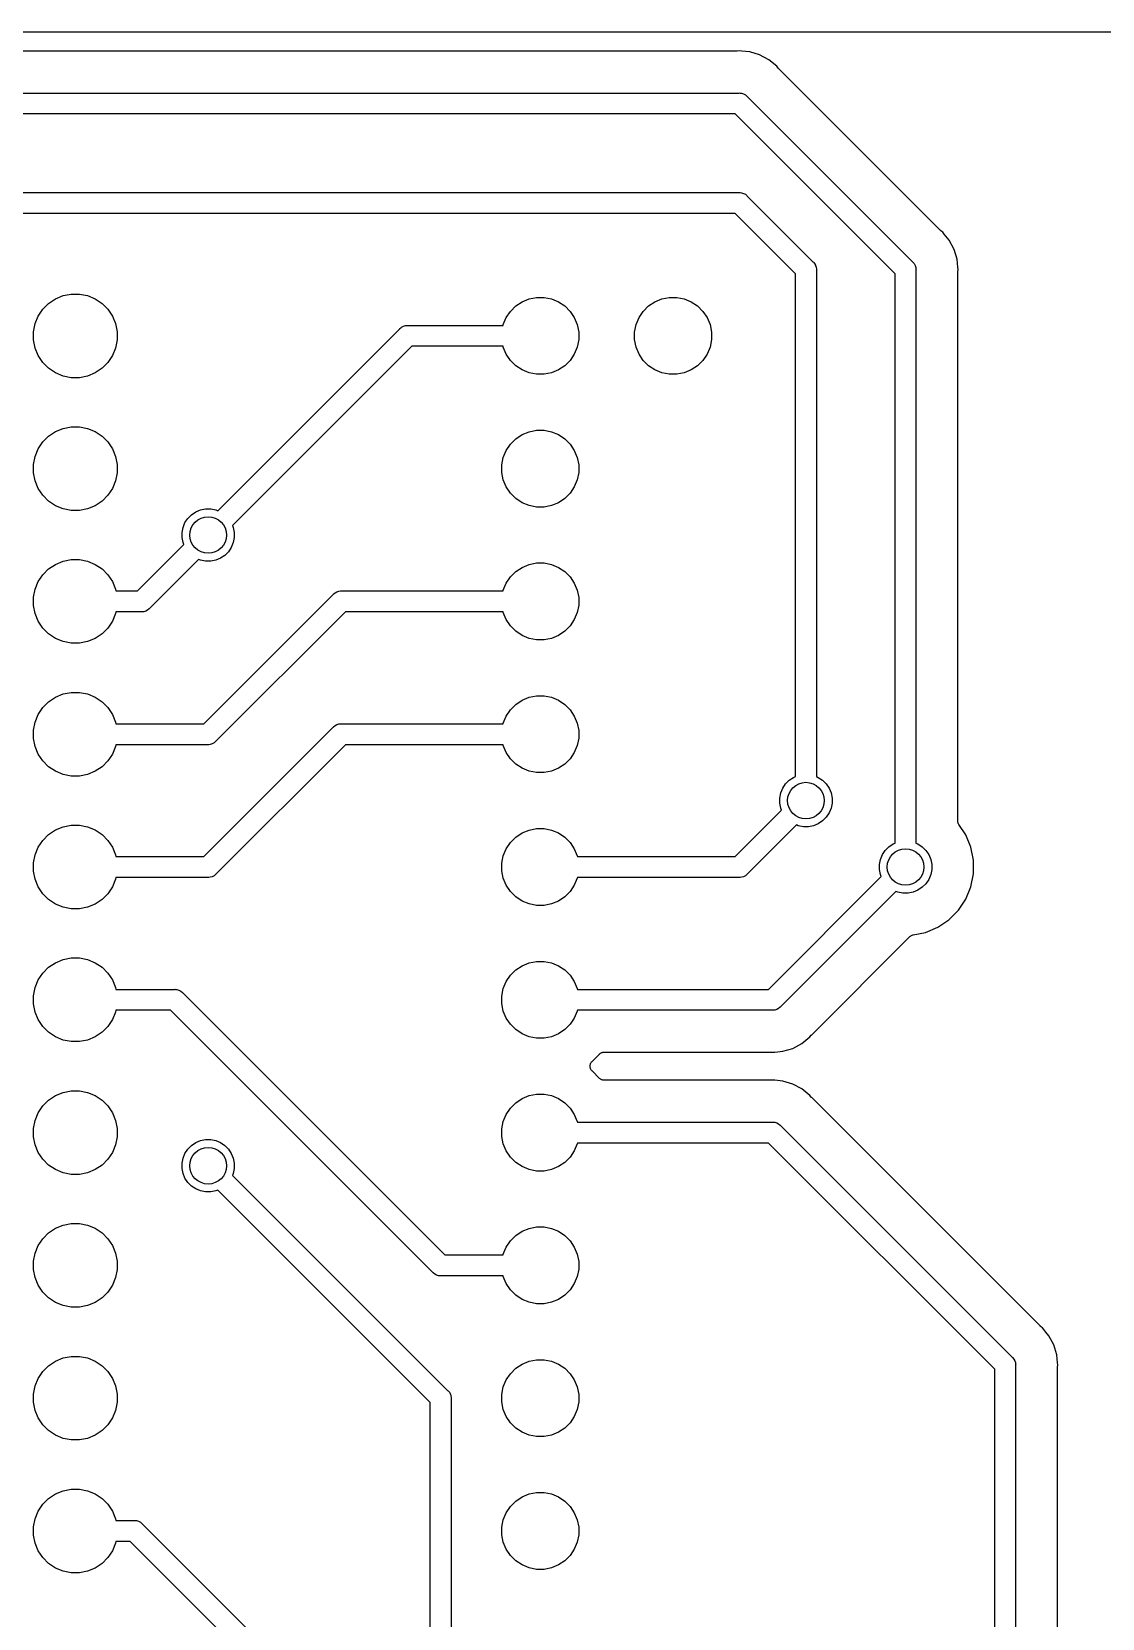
# Model space of a CAD drawing. Extents: x 122.5 to 192.5, y -149.3 to -74.2.
# Drawn here: x 151.57 to 172.04, y -104.54 to -74.19 of the extents above; entities that cross this region are included whole.
import ezdxf

# ---------------------------------------------------------------- set-up
doc = ezdxf.new("R2010")
doc.units = 0
doc.header["$MEASUREMENT"] = 0
doc.layers.add('BLACK', color=7, linetype='CONTINUOUS')

msp = doc.modelspace()

# ---------------------------------------------------------------- linework, layer by layer
at = {"layer": 'BLACK', "linetype": 'CONTINUOUS'}
for p, q in [((127.07, -74.193), (192.38, -74.193)), ((165.045, -74.565), (127.247, -74.565)), ((165.05, -74.5645), (165.045, -74.565)), ((165.055, -74.5645), (165.05, -74.5645)), ((165.057, -74.5644), (165.055, -74.5645)), ((165.1, -74.5602), (165.057, -74.5644)), ((165.143, -74.5644), (165.1, -74.5602)), ((165.296, -74.5795), (165.143, -74.5644)), ((165.143, -74.5644), (165.143, -74.5644)), ((165.485, -74.6367), (165.296, -74.5795)), ((165.658, -74.7295), (165.485, -74.6367)), ((165.811, -74.8545), (165.658, -74.7295)), ((165.838, -74.8878), (165.811, -74.8545)), ((165.842, -74.8916), (165.838, -74.8878)), ((165.845, -74.8958), (165.842, -74.8916)), ((165.846, -74.897), (165.845, -74.8958)), ((168.943, -77.9937), (165.846, -74.897)), ((126.823, -75.365), (165.09, -75.365)), ((165.09, -75.365), (165.1, -75.364)), ((165.1, -75.364), (165.11, -75.365)), ((165.11, -75.365), (165.11, -75.365)), ((165.11, -75.365), (165.139, -75.3679)), ((165.139, -75.3679), (165.177, -75.3793)), ((165.177, -75.3793), (165.212, -75.3979)), ((165.212, -75.3979), (165.242, -75.4229)), ((165.242, -75.4229), (165.248, -75.4305)), ((165.248, -75.4305), (168.409, -78.5916)), ((165.017, -75.765), (126.823, -75.765)), ((168.075, -78.8228), (165.017, -75.765)), ((124.918, -77.27), (165.09, -77.27)), ((165.09, -77.27), (165.1, -77.269)), ((165.1, -77.269), (165.11, -77.27)), ((165.11, -77.27), (165.11, -77.27)), ((165.11, -77.27), (165.139, -77.2729)), ((165.139, -77.2729), (165.177, -77.2843)), ((165.177, -77.2843), (165.212, -77.3029)), ((165.212, -77.3029), (165.242, -77.3279)), ((165.242, -77.3279), (165.248, -77.3355)), ((165.248, -77.3355), (166.504, -78.5916)), ((165.017, -77.67), (124.918, -77.67)), ((166.17, -78.8228), (165.017, -77.67)), ((168.947, -77.9971), (168.943, -77.9937)), ((168.951, -78.001), (168.947, -77.9971)), ((168.952, -78.0021), (168.951, -78.001)), ((168.986, -78.0295), (168.952, -78.0021)), ((169.013, -78.0628), (168.986, -78.0295)), ((169.109, -78.1797), (169.013, -78.0628)), ((169.013, -78.0628), (169.013, -78.0628)), ((169.11, -78.1817), (169.109, -78.1797)), ((169.109, -78.1797), (169.109, -78.1797)), ((169.203, -78.3555), (169.11, -78.1817)), ((166.504, -78.5916), (166.512, -78.5979)), ((166.512, -78.5979), (166.537, -78.6283)), ((168.409, -78.5916), (168.417, -78.5979)), ((168.417, -78.5979), (168.442, -78.6283)), ((169.261, -78.544), (169.203, -78.3555)), ((169.276, -78.6969), (169.261, -78.544)), ((166.17, -88.4416), (166.17, -78.8228)), ((166.537, -78.6283), (166.553, -78.6578)), ((166.553, -78.6578), (166.556, -78.6631)), ((166.556, -78.6631), (166.565, -78.6953)), ((166.565, -78.6953), (166.567, -78.7008)), ((166.567, -78.7008), (166.57, -78.7302)), ((166.57, -78.7302), (166.57, -78.7302)), ((166.57, -78.7302), (166.571, -78.74)), ((166.571, -78.74), (166.57, -78.7498)), ((166.57, -78.7498), (166.57, -88.4416)), ((168.075, -89.4531), (168.075, -78.8228)), ((168.442, -78.6283), (168.461, -78.6631)), ((168.461, -78.6631), (168.472, -78.7008)), ((168.472, -78.7008), (168.475, -78.7302)), ((168.475, -78.7302), (168.475, -78.7302)), ((168.475, -78.7302), (168.476, -78.74)), ((168.476, -78.74), (168.475, -78.7498)), ((168.475, -78.7498), (168.475, -89.7116)), ((169.275, -78.7936), (169.276, -78.7883)), ((169.275, -78.7954), (169.275, -78.7936)), ((169.275, -89.2881), (169.275, -78.7954)), ((169.276, -78.6971), (169.276, -78.6969)), ((169.28, -78.74), (169.276, -78.6971)), ((169.276, -78.7829), (169.28, -78.74)), ((169.276, -78.7883), (169.276, -78.7829)), ((151.691, -79.6311), (151.779, -79.5)), ((151.779, -79.5), (151.89, -79.3886)), ((151.89, -79.3886), (152.021, -79.301)), ((152.021, -79.301), (152.167, -79.2407)), ((152.167, -79.2407), (152.321, -79.21)), ((152.321, -79.21), (152.479, -79.21)), ((152.479, -79.21), (152.633, -79.2407)), ((152.633, -79.2407), (152.779, -79.301)), ((152.779, -79.301), (152.91, -79.3886)), ((152.91, -79.3886), (153.021, -79.5)), ((153.021, -79.5), (153.109, -79.6311)), ((160.719, -79.5415), (160.821, -79.4391)), ((160.821, -79.4391), (160.942, -79.3587)), ((160.942, -79.3587), (161.076, -79.3032)), ((161.076, -79.3032), (161.218, -79.275)), ((161.218, -79.275), (161.362, -79.275)), ((161.362, -79.275), (161.504, -79.3032)), ((161.504, -79.3032), (161.638, -79.3587)), ((161.638, -79.3587), (161.759, -79.4391)), ((161.759, -79.4391), (161.861, -79.5415)), ((163.259, -79.5415), (163.361, -79.4391)), ((163.361, -79.4391), (163.482, -79.3587)), ((163.482, -79.3587), (163.616, -79.3032)), ((163.616, -79.3032), (163.758, -79.275)), ((163.758, -79.275), (163.902, -79.275)), ((163.902, -79.275), (164.044, -79.3032)), ((164.044, -79.3032), (164.178, -79.3587)), ((164.178, -79.3587), (164.299, -79.4391)), ((164.299, -79.4391), (164.401, -79.5415)), ((151.6, -79.9312), (151.631, -79.7766)), ((151.631, -79.7766), (151.691, -79.6311)), ((153.109, -79.6311), (153.169, -79.7766)), ((153.169, -79.7766), (153.2, -79.9312)), ((158.711, -79.8129), (158.75, -79.809)), ((158.75, -79.809), (158.76, -79.81)), ((158.76, -79.81), (160.58, -79.81)), ((160.58, -79.81), (160.583, -79.7956)), ((160.583, -79.7956), (160.639, -79.6618)), ((160.639, -79.6618), (160.719, -79.5415)), ((161.861, -79.5415), (161.941, -79.6618)), ((161.941, -79.6618), (161.997, -79.7956)), ((161.997, -79.7956), (162.025, -79.9376)), ((163.095, -79.9376), (163.123, -79.7956)), ((163.123, -79.7956), (163.179, -79.6618)), ((163.179, -79.6618), (163.259, -79.5415)), ((164.401, -79.5415), (164.481, -79.6618)), ((164.481, -79.6618), (164.537, -79.7956)), ((164.537, -79.7956), (164.565, -79.9376)), ((151.6, -80.0888), (151.6, -79.9312)), ((151.631, -80.2434), (151.6, -80.0888)), ((153.2, -80.0888), (153.169, -80.2434)), ((153.2, -79.9312), (153.2, -80.0888)), ((155.123, -83.3545), (158.602, -79.8755)), ((158.602, -79.8755), (158.608, -79.8679)), ((158.608, -79.8679), (158.622, -79.8562)), ((158.622, -79.8562), (158.638, -79.8429)), ((158.638, -79.8429), (158.673, -79.8243)), ((158.673, -79.8243), (158.711, -79.8129)), ((162.025, -80.0824), (161.997, -80.2244)), ((162.025, -79.9376), (162.025, -80.0824)), ((163.095, -80.0824), (163.095, -79.9376)), ((163.123, -80.2244), (163.095, -80.0824)), ((164.565, -80.0824), (164.537, -80.2244)), ((164.565, -79.9376), (164.565, -80.0824)), ((151.691, -80.3889), (151.631, -80.2434)), ((151.779, -80.52), (151.691, -80.3889)), ((153.109, -80.3889), (153.021, -80.52)), ((153.169, -80.2434), (153.109, -80.3889)), ((158.833, -80.21), (155.406, -83.6373)), ((160.58, -80.21), (158.833, -80.21)), ((160.583, -80.2244), (160.58, -80.21)), ((160.639, -80.3582), (160.583, -80.2244)), ((160.719, -80.4785), (160.639, -80.3582)), ((161.941, -80.3582), (161.861, -80.4785)), ((161.997, -80.2244), (161.941, -80.3582)), ((163.179, -80.3582), (163.123, -80.2244)), ((163.259, -80.4785), (163.179, -80.3582)), ((164.481, -80.3582), (164.401, -80.4785)), ((164.537, -80.2244), (164.481, -80.3582)), ((151.89, -80.6314), (151.779, -80.52)), ((152.021, -80.719), (151.89, -80.6314)), ((152.167, -80.7793), (152.021, -80.719)), ((152.779, -80.719), (152.633, -80.7793)), ((152.91, -80.6314), (152.779, -80.719)), ((153.021, -80.52), (152.91, -80.6314)), ((160.821, -80.5809), (160.719, -80.4785)), ((160.942, -80.6613), (160.821, -80.5809)), ((161.076, -80.7168), (160.942, -80.6613)), ((161.218, -80.745), (161.076, -80.7168)), ((161.504, -80.7168), (161.362, -80.745)), ((161.638, -80.6613), (161.504, -80.7168)), ((161.759, -80.5809), (161.638, -80.6613)), ((161.861, -80.4785), (161.759, -80.5809)), ((163.361, -80.5809), (163.259, -80.4785)), ((163.482, -80.6613), (163.361, -80.5809)), ((163.616, -80.7168), (163.482, -80.6613)), ((163.758, -80.745), (163.616, -80.7168)), ((164.044, -80.7168), (163.902, -80.745)), ((164.178, -80.6613), (164.044, -80.7168)), ((164.299, -80.5809), (164.178, -80.6613)), ((164.401, -80.4785), (164.299, -80.5809)), ((152.321, -80.81), (152.167, -80.7793)), ((152.479, -80.81), (152.321, -80.81)), ((152.633, -80.7793), (152.479, -80.81)), ((161.362, -80.745), (161.218, -80.745)), ((163.902, -80.745), (163.758, -80.745)), ((151.779, -82.04), (151.89, -81.9286)), ((151.89, -81.9286), (152.021, -81.841)), ((152.021, -81.841), (152.167, -81.7807)), ((152.167, -81.7807), (152.321, -81.75)), ((152.321, -81.75), (152.479, -81.75)), ((152.479, -81.75), (152.633, -81.7807)), ((152.633, -81.7807), (152.779, -81.841)), ((152.779, -81.841), (152.91, -81.9286)), ((152.91, -81.9286), (153.021, -82.04)), ((160.821, -81.9791), (160.942, -81.8987)), ((160.942, -81.8987), (161.076, -81.8432)), ((161.076, -81.8432), (161.218, -81.815)), ((161.218, -81.815), (161.362, -81.815)), ((161.362, -81.815), (161.504, -81.8432)), ((161.504, -81.8432), (161.638, -81.8987)), ((161.638, -81.8987), (161.759, -81.9791)), ((151.631, -82.3166), (151.691, -82.1711)), ((151.691, -82.1711), (151.779, -82.04)), ((153.021, -82.04), (153.109, -82.1711)), ((153.109, -82.1711), (153.169, -82.3166)), ((160.583, -82.3356), (160.639, -82.2018)), ((160.639, -82.2018), (160.719, -82.0815)), ((160.719, -82.0815), (160.821, -81.9791)), ((161.759, -81.9791), (161.861, -82.0815)), ((161.861, -82.0815), (161.941, -82.2018)), ((161.941, -82.2018), (161.997, -82.3356)), ((151.6, -82.4712), (151.631, -82.3166)), ((151.6, -82.6288), (151.6, -82.4712)), ((153.169, -82.3166), (153.2, -82.4712)), ((153.2, -82.4712), (153.2, -82.6288)), ((160.555, -82.4776), (160.583, -82.3356)), ((160.555, -82.6224), (160.555, -82.4776)), ((161.997, -82.3356), (162.025, -82.4776)), ((162.025, -82.4776), (162.025, -82.6224)), ((151.631, -82.7834), (151.6, -82.6288)), ((151.691, -82.9289), (151.631, -82.7834)), ((153.169, -82.7834), (153.109, -82.9289)), ((153.2, -82.6288), (153.169, -82.7834)), ((160.583, -82.7644), (160.555, -82.6224)), ((160.639, -82.8982), (160.583, -82.7644)), ((161.997, -82.7644), (161.941, -82.8982)), ((162.025, -82.6224), (161.997, -82.7644)), ((151.779, -83.06), (151.691, -82.9289)), ((151.89, -83.1714), (151.779, -83.06)), ((153.021, -83.06), (152.91, -83.1714)), ((153.109, -82.9289), (153.021, -83.06)), ((160.719, -83.0185), (160.639, -82.8982)), ((160.821, -83.1209), (160.719, -83.0185)), ((160.942, -83.2013), (160.821, -83.1209)), ((161.759, -83.1209), (161.638, -83.2013)), ((161.861, -83.0185), (161.759, -83.1209)), ((161.941, -82.8982), (161.861, -83.0185)), ((152.021, -83.259), (151.89, -83.1714)), ((152.167, -83.3193), (152.021, -83.259)), ((152.321, -83.35), (152.167, -83.3193)), ((152.479, -83.35), (152.321, -83.35)), ((152.633, -83.3193), (152.479, -83.35)), ((152.779, -83.259), (152.633, -83.3193)), ((152.91, -83.1714), (152.779, -83.259)), ((154.552, -83.5013), (154.621, -83.4316)), ((154.621, -83.4316), (154.703, -83.3769)), ((154.703, -83.3769), (154.794, -83.3392)), ((154.794, -83.3392), (154.891, -83.32)), ((154.891, -83.32), (154.989, -83.32)), ((154.989, -83.32), (155.086, -83.3392)), ((155.086, -83.3392), (155.123, -83.3545)), ((161.076, -83.2568), (160.942, -83.2013)), ((161.218, -83.285), (161.076, -83.2568)), ((161.362, -83.285), (161.218, -83.285)), ((161.504, -83.2568), (161.362, -83.285)), ((161.638, -83.2013), (161.504, -83.2568)), ((154.44, -83.7708), (154.459, -83.6742)), ((154.459, -83.6742), (154.497, -83.5832)), ((154.497, -83.5832), (154.552, -83.5013)), ((155.406, -83.6373), (155.421, -83.6742)), ((155.421, -83.6742), (155.44, -83.7708)), ((153.587, -84.89), (154.474, -84.0027)), ((154.44, -83.8693), (154.44, -83.7708)), ((154.459, -83.9659), (154.44, -83.8693)), ((154.474, -84.0027), (154.459, -83.9659)), ((155.383, -84.0569), (155.328, -84.1387)), ((155.421, -83.9659), (155.383, -84.0569)), ((155.44, -83.8693), (155.421, -83.9659)), ((155.44, -83.7708), (155.44, -83.8693)), ((152.021, -84.381), (152.167, -84.3207)), ((152.167, -84.3207), (152.321, -84.29)), ((152.321, -84.29), (152.479, -84.29)), ((152.479, -84.29), (152.633, -84.3207)), ((152.633, -84.3207), (152.779, -84.381)), ((154.757, -84.2855), (153.818, -85.2245)), ((154.794, -84.3008), (154.757, -84.2855)), ((154.891, -84.32), (154.794, -84.3008)), ((154.989, -84.32), (154.891, -84.32)), ((155.086, -84.3008), (154.989, -84.32)), ((155.177, -84.2631), (155.086, -84.3008)), ((155.259, -84.2084), (155.177, -84.2631)), ((155.328, -84.1387), (155.259, -84.2084)), ((161.076, -84.3832), (161.218, -84.355)), ((161.218, -84.355), (161.362, -84.355)), ((161.362, -84.355), (161.504, -84.3832)), ((151.691, -84.7111), (151.779, -84.58)), ((151.779, -84.58), (151.89, -84.4686)), ((151.89, -84.4686), (152.021, -84.381)), ((152.779, -84.381), (152.91, -84.4686)), ((152.91, -84.4686), (153.021, -84.58)), ((153.021, -84.58), (153.109, -84.7111)), ((160.639, -84.7418), (160.719, -84.6215)), ((160.719, -84.6215), (160.821, -84.5191)), ((160.821, -84.5191), (160.942, -84.4387)), ((160.942, -84.4387), (161.076, -84.3832)), ((161.504, -84.3832), (161.638, -84.4387)), ((161.638, -84.4387), (161.759, -84.5191)), ((161.759, -84.5191), (161.861, -84.6215)), ((161.861, -84.6215), (161.941, -84.7418)), ((151.6, -85.0112), (151.631, -84.8566)), ((151.631, -84.8566), (151.691, -84.7111)), ((153.109, -84.7111), (153.169, -84.8566)), ((153.169, -84.8566), (153.176, -84.89)), ((153.176, -84.89), (153.587, -84.89)), ((154.857, -87.43), (157.332, -84.9555)), ((157.332, -84.9555), (157.338, -84.9479)), ((157.338, -84.9479), (157.368, -84.9229)), ((157.368, -84.9229), (157.403, -84.9043)), ((157.403, -84.9043), (157.441, -84.8929)), ((157.441, -84.8929), (157.47, -84.89)), ((157.47, -84.89), (157.48, -84.889)), ((157.47, -84.89), (157.47, -84.89)), ((157.48, -84.889), (157.49, -84.89)), ((157.49, -84.89), (160.58, -84.89)), ((160.58, -84.89), (160.583, -84.8756)), ((160.583, -84.8756), (160.639, -84.7418)), ((161.941, -84.7418), (161.997, -84.8756)), ((161.997, -84.8756), (162.025, -85.0176)), ((151.6, -85.1688), (151.6, -85.0112)), ((151.631, -85.3234), (151.6, -85.1688)), ((153.782, -85.2571), (153.747, -85.2757)), ((153.812, -85.2321), (153.782, -85.2571)), ((153.818, -85.2245), (153.812, -85.2321)), ((162.025, -85.1624), (161.997, -85.3044)), ((162.025, -85.0176), (162.025, -85.1624)), ((151.691, -85.4689), (151.631, -85.3234)), ((151.779, -85.6), (151.691, -85.4689)), ((153.109, -85.4689), (153.021, -85.6)), ((153.169, -85.3234), (153.109, -85.4689)), ((153.176, -85.29), (153.169, -85.3234)), ((153.66, -85.29), (153.176, -85.29)), ((153.67, -85.291), (153.66, -85.29)), ((153.68, -85.29), (153.67, -85.291)), ((153.709, -85.2871), (153.68, -85.29)), ((153.68, -85.29), (153.68, -85.29)), ((153.747, -85.2757), (153.709, -85.2871)), ((157.563, -85.29), (155.088, -87.7645)), ((160.58, -85.29), (157.563, -85.29)), ((160.583, -85.3044), (160.58, -85.29)), ((160.639, -85.4382), (160.583, -85.3044)), ((160.719, -85.5585), (160.639, -85.4382)), ((160.821, -85.6609), (160.719, -85.5585)), ((161.861, -85.5585), (161.759, -85.6609)), ((161.941, -85.4382), (161.861, -85.5585)), ((161.997, -85.3044), (161.941, -85.4382)), ((151.89, -85.7114), (151.779, -85.6)), ((152.021, -85.799), (151.89, -85.7114)), ((152.167, -85.8593), (152.021, -85.799)), ((152.321, -85.89), (152.167, -85.8593)), ((152.633, -85.8593), (152.479, -85.89)), ((152.779, -85.799), (152.633, -85.8593)), ((152.91, -85.7114), (152.779, -85.799)), ((153.021, -85.6), (152.91, -85.7114)), ((160.942, -85.7413), (160.821, -85.6609)), ((161.076, -85.7968), (160.942, -85.7413)), ((161.218, -85.825), (161.076, -85.7968)), ((161.362, -85.825), (161.218, -85.825)), ((161.504, -85.7968), (161.362, -85.825)), ((161.638, -85.7413), (161.504, -85.7968)), ((161.759, -85.6609), (161.638, -85.7413)), ((152.479, -85.89), (152.321, -85.89)), ((151.779, -87.12), (151.89, -87.0086)), ((151.89, -87.0086), (152.021, -86.921)), ((152.021, -86.921), (152.167, -86.8607)), ((152.167, -86.8607), (152.321, -86.83)), ((152.321, -86.83), (152.479, -86.83)), ((152.479, -86.83), (152.633, -86.8607)), ((152.633, -86.8607), (152.779, -86.921)), ((152.779, -86.921), (152.91, -87.0086)), ((152.91, -87.0086), (153.021, -87.12)), ((160.719, -87.1615), (160.821, -87.0591)), ((160.821, -87.0591), (160.942, -86.9787)), ((160.942, -86.9787), (161.076, -86.9232)), ((161.076, -86.9232), (161.218, -86.895)), ((161.218, -86.895), (161.362, -86.895)), ((161.362, -86.895), (161.504, -86.9232)), ((161.504, -86.9232), (161.638, -86.9787)), ((161.638, -86.9787), (161.759, -87.0591)), ((161.759, -87.0591), (161.861, -87.1615)), ((151.6, -87.5512), (151.631, -87.3966)), ((151.631, -87.3966), (151.691, -87.2511)), ((151.691, -87.2511), (151.779, -87.12)), ((153.021, -87.12), (153.109, -87.2511)), ((153.109, -87.2511), (153.169, -87.3966)), ((153.169, -87.3966), (153.176, -87.43)), ((160.583, -87.4156), (160.639, -87.2818)), ((160.639, -87.2818), (160.719, -87.1615)), ((161.861, -87.1615), (161.941, -87.2818)), ((161.941, -87.2818), (161.997, -87.4156)), ((151.6, -87.7088), (151.6, -87.5512)), ((153.176, -87.43), (154.857, -87.43)), ((154.857, -89.97), (157.332, -87.4955)), ((157.332, -87.4955), (157.338, -87.4879)), ((157.338, -87.4879), (157.368, -87.4629)), ((157.368, -87.4629), (157.403, -87.4443)), ((157.403, -87.4443), (157.441, -87.4329)), ((157.441, -87.4329), (157.47, -87.43)), ((157.47, -87.43), (157.48, -87.429)), ((157.47, -87.43), (157.47, -87.43)), ((157.48, -87.429), (157.49, -87.43)), ((157.49, -87.43), (160.58, -87.43)), ((160.58, -87.43), (160.583, -87.4156)), ((161.997, -87.4156), (162.025, -87.5576)), ((162.025, -87.7024), (161.997, -87.8444)), ((162.025, -87.5576), (162.025, -87.7024)), ((151.631, -87.8634), (151.6, -87.7088)), ((151.691, -88.0089), (151.631, -87.8634)), ((153.169, -87.8634), (153.109, -88.0089)), ((153.176, -87.83), (153.169, -87.8634)), ((154.93, -87.83), (153.176, -87.83)), ((154.94, -87.831), (154.93, -87.83)), ((154.95, -87.83), (154.94, -87.831)), ((154.979, -87.8271), (154.95, -87.83)), ((154.95, -87.83), (154.95, -87.83)), ((155.017, -87.8157), (154.979, -87.8271)), ((155.052, -87.7971), (155.017, -87.8157)), ((155.082, -87.7721), (155.052, -87.7971)), ((155.088, -87.7645), (155.082, -87.7721)), ((157.563, -87.83), (155.088, -90.3045)), ((160.58, -87.83), (157.563, -87.83)), ((160.583, -87.8444), (160.58, -87.83)), ((160.639, -87.9782), (160.583, -87.8444)), ((160.719, -88.0985), (160.639, -87.9782)), ((161.941, -87.9782), (161.861, -88.0985)), ((161.997, -87.8444), (161.941, -87.9782)), ((151.779, -88.14), (151.691, -88.0089)), ((151.89, -88.2514), (151.779, -88.14)), ((152.021, -88.339), (151.89, -88.2514)), ((152.91, -88.2514), (152.779, -88.339)), ((153.021, -88.14), (152.91, -88.2514)), ((153.109, -88.0089), (153.021, -88.14)), ((160.821, -88.2009), (160.719, -88.0985)), ((160.942, -88.2813), (160.821, -88.2009)), ((161.076, -88.3368), (160.942, -88.2813)), ((161.638, -88.2813), (161.504, -88.3368)), ((161.759, -88.2009), (161.638, -88.2813)), ((161.861, -88.0985), (161.759, -88.2009)), ((152.167, -88.3993), (152.021, -88.339)), ((152.321, -88.43), (152.167, -88.3993)), ((152.479, -88.43), (152.321, -88.43)), ((152.633, -88.3993), (152.479, -88.43)), ((152.779, -88.339), (152.633, -88.3993)), ((161.218, -88.365), (161.076, -88.3368)), ((161.362, -88.365), (161.218, -88.365)), ((161.504, -88.3368), (161.362, -88.365)), ((165.927, -88.6632), (165.982, -88.5813)), ((165.982, -88.5813), (166.051, -88.5116)), ((166.051, -88.5116), (166.133, -88.4569)), ((166.133, -88.4569), (166.17, -88.4416)), ((166.57, -88.4416), (166.607, -88.4569)), ((166.607, -88.4569), (166.689, -88.5116)), ((166.689, -88.5116), (166.758, -88.5813)), ((166.758, -88.5813), (166.813, -88.6632)), ((165.87, -88.8508), (165.889, -88.7542)), ((165.87, -88.9492), (165.87, -88.8508)), ((165.889, -88.7542), (165.927, -88.6632)), ((166.813, -88.6632), (166.851, -88.7542)), ((166.851, -88.7542), (166.87, -88.8508)), ((166.87, -88.8508), (166.87, -88.9492)), ((165.017, -89.97), (165.904, -89.0827)), ((165.889, -89.0458), (165.87, -88.9492)), ((165.904, -89.0827), (165.889, -89.0458)), ((166.758, -89.2187), (166.689, -89.2884)), ((166.813, -89.1368), (166.758, -89.2187)), ((166.851, -89.0458), (166.813, -89.1368)), ((166.87, -88.9492), (166.851, -89.0458)), ((151.89, -89.5486), (152.021, -89.461)), ((152.021, -89.461), (152.167, -89.4007)), ((152.167, -89.4007), (152.321, -89.37)), ((152.321, -89.37), (152.479, -89.37)), ((152.479, -89.37), (152.633, -89.4007)), ((152.633, -89.4007), (152.779, -89.461)), ((152.779, -89.461), (152.91, -89.5486)), ((160.821, -89.5991), (160.942, -89.5187)), ((160.942, -89.5187), (161.076, -89.4632)), ((161.076, -89.4632), (161.218, -89.435)), ((161.218, -89.435), (161.362, -89.435)), ((161.362, -89.435), (161.504, -89.4632)), ((161.504, -89.4632), (161.638, -89.5187)), ((161.638, -89.5187), (161.759, -89.5991)), ((166.187, -89.3655), (165.248, -90.3045)), ((166.224, -89.3808), (166.187, -89.3655)), ((166.321, -89.4), (166.224, -89.3808)), ((166.419, -89.4), (166.321, -89.4)), ((166.516, -89.3808), (166.419, -89.4)), ((166.607, -89.3431), (166.516, -89.3808)), ((166.689, -89.2884), (166.607, -89.3431)), ((168.075, -89.7116), (168.075, -89.4531)), ((168.075, -89.4531), (168.075, -89.4531)), ((169.276, -89.2998), (169.275, -89.2881)), ((169.277, -89.3114), (169.276, -89.2998)), ((169.277, -89.3121), (169.277, -89.3114)), ((169.277, -89.3128), (169.277, -89.3121)), ((169.281, -89.324), (169.277, -89.3128)), ((169.284, -89.3352), (169.281, -89.324)), ((169.284, -89.3358), (169.284, -89.3352)), ((169.285, -89.3365), (169.284, -89.3358)), ((169.29, -89.3468), (169.285, -89.3365)), ((169.295, -89.3572), (169.29, -89.3468)), ((169.296, -89.3584), (169.295, -89.3572)), ((169.296, -89.3587), (169.296, -89.3584)), ((169.296, -89.3584), (169.296, -89.3584)), ((169.296, -89.3584), (169.296, -89.3584)), ((169.427, -89.5542), (169.296, -89.3587)), ((151.631, -89.9366), (151.691, -89.7911)), ((151.691, -89.7911), (151.779, -89.66)), ((151.779, -89.66), (151.89, -89.5486)), ((152.91, -89.5486), (153.021, -89.66)), ((153.021, -89.66), (153.109, -89.7911)), ((153.109, -89.7911), (153.169, -89.9366)), ((160.583, -89.9556), (160.639, -89.8218)), ((160.639, -89.8218), (160.719, -89.7015)), ((160.719, -89.7015), (160.821, -89.5991)), ((161.759, -89.5991), (161.861, -89.7015)), ((161.861, -89.7015), (161.941, -89.8218)), ((161.941, -89.8218), (161.997, -89.9556)), ((167.887, -89.8513), (167.956, -89.7816)), ((167.956, -89.7816), (168.038, -89.7269)), ((168.038, -89.7269), (168.075, -89.7116)), ((168.475, -89.7116), (168.512, -89.7269)), ((168.512, -89.7269), (168.594, -89.7816)), ((168.594, -89.7816), (168.663, -89.8513)), ((169.525, -89.7908), (169.427, -89.5542)), ((169.575, -90.042), (169.525, -89.7908)), ((151.6, -90.0912), (151.631, -89.9366)), ((151.6, -90.2488), (151.6, -90.0912)), ((153.169, -89.9366), (153.176, -89.97)), ((153.176, -89.97), (154.857, -89.97)), ((160.555, -90.0976), (160.583, -89.9556)), ((160.555, -90.2424), (160.555, -90.0976)), ((161.997, -89.9556), (162, -89.97)), ((162, -89.97), (165.017, -89.97)), ((167.775, -90.1208), (167.794, -90.0242)), ((167.775, -90.2192), (167.775, -90.1208)), ((167.794, -90.0242), (167.832, -89.9332)), ((167.832, -89.9332), (167.887, -89.8513)), ((168.663, -89.8513), (168.718, -89.9332)), ((168.718, -89.9332), (168.756, -90.0242)), ((168.756, -90.0242), (168.775, -90.1208)), ((168.775, -90.1208), (168.775, -90.2192)), ((169.575, -90.298), (169.575, -90.042)), ((151.631, -90.4034), (151.6, -90.2488)), ((151.691, -90.5489), (151.631, -90.4034)), ((153.169, -90.4034), (153.109, -90.5489)), ((153.176, -90.37), (153.169, -90.4034)), ((154.93, -90.37), (153.176, -90.37)), ((154.94, -90.371), (154.93, -90.37)), ((154.95, -90.37), (154.94, -90.371)), ((154.979, -90.3671), (154.95, -90.37)), ((154.95, -90.37), (154.95, -90.37)), ((155.017, -90.3557), (154.979, -90.3671)), ((155.052, -90.3371), (155.017, -90.3557)), ((155.082, -90.3121), (155.052, -90.3371)), ((155.088, -90.3045), (155.082, -90.3121)), ((160.583, -90.3844), (160.555, -90.2424)), ((160.639, -90.5182), (160.583, -90.3844)), ((161.997, -90.3844), (161.941, -90.5182)), ((162, -90.37), (161.997, -90.3844)), ((165.09, -90.37), (162, -90.37)), ((165.1, -90.371), (165.09, -90.37)), ((165.11, -90.37), (165.1, -90.371)), ((165.139, -90.3671), (165.11, -90.37)), ((165.11, -90.37), (165.11, -90.37)), ((165.177, -90.3557), (165.139, -90.3671)), ((165.212, -90.3371), (165.177, -90.3557)), ((165.242, -90.3121), (165.212, -90.3371)), ((165.248, -90.3045), (165.242, -90.3121)), ((165.652, -92.51), (167.809, -90.3527)), ((167.794, -90.3158), (167.775, -90.2192)), ((167.809, -90.3527), (167.794, -90.3158)), ((168.718, -90.4068), (168.663, -90.4887)), ((168.756, -90.3158), (168.718, -90.4068)), ((168.775, -90.2192), (168.756, -90.3158)), ((169.525, -90.5492), (169.575, -90.298)), ((151.779, -90.68), (151.691, -90.5489)), ((151.89, -90.7914), (151.779, -90.68)), ((153.021, -90.68), (152.91, -90.7914)), ((153.109, -90.5489), (153.021, -90.68)), ((160.719, -90.6385), (160.639, -90.5182)), ((160.821, -90.7409), (160.719, -90.6385)), ((161.861, -90.6385), (161.759, -90.7409)), ((161.941, -90.5182), (161.861, -90.6385)), ((168.092, -90.6355), (165.883, -92.8445)), ((168.129, -90.6508), (168.092, -90.6355)), ((168.226, -90.67), (168.129, -90.6508)), ((168.324, -90.67), (168.226, -90.67)), ((168.421, -90.6508), (168.324, -90.67)), ((168.512, -90.6131), (168.421, -90.6508)), ((168.594, -90.5584), (168.512, -90.6131)), ((168.663, -90.4887), (168.594, -90.5584)), ((169.427, -90.7858), (169.525, -90.5492)), ((152.021, -90.879), (151.89, -90.7914)), ((152.167, -90.9393), (152.021, -90.879)), ((152.321, -90.97), (152.167, -90.9393)), ((152.479, -90.97), (152.321, -90.97)), ((152.633, -90.9393), (152.479, -90.97)), ((152.779, -90.879), (152.633, -90.9393)), ((152.91, -90.7914), (152.779, -90.879)), ((160.942, -90.8213), (160.821, -90.7409)), ((161.076, -90.8768), (160.942, -90.8213)), ((161.218, -90.905), (161.076, -90.8768)), ((161.362, -90.905), (161.218, -90.905)), ((161.504, -90.8768), (161.362, -90.905)), ((161.638, -90.8213), (161.504, -90.8768)), ((161.759, -90.7409), (161.638, -90.8213)), ((169.104, -91.1798), (169.285, -90.9987)), ((169.285, -90.9987), (169.427, -90.7858)), ((168.654, -91.42), (168.891, -91.322)), ((168.891, -91.322), (169.104, -91.1798)), ((166.481, -93.378), (168.359, -91.5007)), ((168.359, -91.5004), (168.36, -91.4994)), ((168.359, -91.5005), (168.359, -91.5004)), ((168.359, -91.5004), (168.359, -91.5004)), ((168.359, -91.5007), (168.359, -91.5005)), ((168.36, -91.4994), (168.369, -91.4921)), ((168.369, -91.4921), (168.378, -91.4848)), ((168.378, -91.4848), (168.379, -91.4844)), ((168.379, -91.484), (168.39, -91.4786)), ((168.379, -91.4844), (168.379, -91.484)), ((168.39, -91.4786), (168.4, -91.4731)), ((168.4, -91.4731), (168.401, -91.4729)), ((168.401, -91.4726), (168.412, -91.4693)), ((168.401, -91.4729), (168.401, -91.4726)), ((168.412, -91.4693), (168.424, -91.4659)), ((168.424, -91.4659), (168.654, -91.42)), ((152.021, -92.001), (152.167, -91.9407)), ((152.167, -91.9407), (152.321, -91.91)), ((152.321, -91.91), (152.479, -91.91)), ((152.479, -91.91), (152.633, -91.9407)), ((152.633, -91.9407), (152.779, -92.001)), ((151.691, -92.3311), (151.779, -92.2)), ((151.779, -92.2), (151.89, -92.0886)), ((151.89, -92.0886), (152.021, -92.001)), ((152.779, -92.001), (152.91, -92.0886)), ((152.91, -92.0886), (153.021, -92.2)), ((153.021, -92.2), (153.109, -92.3311)), ((160.639, -92.3618), (160.719, -92.2415)), ((160.719, -92.2415), (160.821, -92.1391)), ((160.821, -92.1391), (160.942, -92.0587)), ((160.942, -92.0587), (161.076, -92.0032)), ((161.076, -92.0032), (161.218, -91.975)), ((161.218, -91.975), (161.362, -91.975)), ((161.362, -91.975), (161.504, -92.0032)), ((161.504, -92.0032), (161.638, -92.0587)), ((161.638, -92.0587), (161.759, -92.1391)), ((161.759, -92.1391), (161.861, -92.2415)), ((161.861, -92.2415), (161.941, -92.3618)), ((151.6, -92.6312), (151.631, -92.4766)), ((151.631, -92.4766), (151.691, -92.3311)), ((153.109, -92.3311), (153.169, -92.4766)), ((153.169, -92.4766), (153.176, -92.51)), ((153.176, -92.51), (154.295, -92.51)), ((154.295, -92.51), (154.305, -92.509)), ((154.305, -92.509), (154.315, -92.51)), ((154.315, -92.51), (154.315, -92.51)), ((154.315, -92.51), (154.344, -92.5129)), ((154.344, -92.5129), (154.382, -92.5243)), ((154.382, -92.5243), (154.417, -92.5429)), ((154.417, -92.5429), (154.447, -92.5679)), ((160.555, -92.6376), (160.583, -92.4956)), ((160.583, -92.4956), (160.639, -92.3618)), ((161.941, -92.3618), (161.997, -92.4956)), ((161.997, -92.4956), (162, -92.51)), ((162, -92.51), (165.652, -92.51)), ((151.6, -92.7888), (151.6, -92.6312)), ((151.631, -92.9434), (151.6, -92.7888)), ((154.447, -92.5679), (154.453, -92.5755)), ((154.453, -92.5755), (159.468, -97.59)), ((160.555, -92.7824), (160.555, -92.6376)), ((160.583, -92.9244), (160.555, -92.7824)), ((165.877, -92.8521), (165.847, -92.8771)), ((165.883, -92.8445), (165.877, -92.8521)), ((151.691, -93.0889), (151.631, -92.9434)), ((151.779, -93.22), (151.691, -93.0889)), ((153.109, -93.0889), (153.021, -93.22)), ((153.169, -92.9434), (153.109, -93.0889)), ((153.176, -92.91), (153.169, -92.9434)), ((154.222, -92.91), (153.176, -92.91)), ((159.237, -97.9245), (154.222, -92.91)), ((160.639, -93.0582), (160.583, -92.9244)), ((160.719, -93.1785), (160.639, -93.0582)), ((161.941, -93.0582), (161.861, -93.1785)), ((161.997, -92.9244), (161.941, -93.0582)), ((162, -92.91), (161.997, -92.9244)), ((165.725, -92.91), (162, -92.91)), ((165.735, -92.911), (165.725, -92.91)), ((165.745, -92.91), (165.735, -92.911)), ((165.774, -92.9071), (165.745, -92.91)), ((165.745, -92.91), (165.745, -92.91)), ((165.812, -92.8957), (165.774, -92.9071)), ((165.847, -92.8771), (165.812, -92.8957)), ((151.89, -93.3314), (151.779, -93.22)), ((152.021, -93.419), (151.89, -93.3314)), ((152.167, -93.4793), (152.021, -93.419)), ((152.779, -93.419), (152.633, -93.4793)), ((152.91, -93.3314), (152.779, -93.419)), ((153.021, -93.22), (152.91, -93.3314)), ((160.821, -93.2809), (160.719, -93.1785)), ((160.942, -93.3613), (160.821, -93.2809)), ((161.076, -93.4168), (160.942, -93.3613)), ((161.218, -93.445), (161.076, -93.4168)), ((161.362, -93.445), (161.218, -93.445)), ((161.504, -93.4168), (161.362, -93.445)), ((161.638, -93.3613), (161.504, -93.4168)), ((161.759, -93.2809), (161.638, -93.3613)), ((161.861, -93.1785), (161.759, -93.2809)), ((166.293, -93.5455), (166.446, -93.4205)), ((166.446, -93.4205), (166.473, -93.3872)), ((166.473, -93.3872), (166.474, -93.3858)), ((166.474, -93.3858), (166.478, -93.3821)), ((166.478, -93.3821), (166.481, -93.378)), ((152.321, -93.51), (152.167, -93.4793)), ((152.479, -93.51), (152.321, -93.51)), ((152.633, -93.4793), (152.479, -93.51)), ((162.281, -93.8902), (162.424, -93.7472)), ((162.424, -93.7469), (162.425, -93.746)), ((162.424, -93.7472), (162.424, -93.7469)), ((162.424, -93.7469), (162.424, -93.7469)), ((162.424, -93.7469), (162.424, -93.7469)), ((162.425, -93.746), (162.434, -93.7386)), ((162.434, -93.7386), (162.443, -93.7312)), ((162.443, -93.7312), (162.444, -93.7309)), ((162.444, -93.7305), (162.455, -93.7251)), ((162.444, -93.7309), (162.444, -93.7305)), ((162.455, -93.7251), (162.465, -93.7196)), ((162.465, -93.7196), (162.466, -93.7194)), ((162.466, -93.7191), (162.478, -93.7158)), ((162.466, -93.7194), (162.466, -93.7191)), ((162.478, -93.7158), (162.489, -93.7124)), ((162.489, -93.7124), (162.49, -93.7122)), ((162.489, -93.7124), (162.489, -93.7124)), ((162.49, -93.7122), (162.502, -93.7111)), ((162.502, -93.7111), (162.513, -93.71)), ((162.513, -93.71), (165.68, -93.71)), ((165.68, -93.71), (165.681, -93.71)), ((165.681, -93.71), (165.687, -93.7106)), ((165.687, -93.7106), (165.692, -93.7106)), ((165.692, -93.7106), (165.735, -93.7148)), ((165.735, -93.7148), (165.778, -93.7106)), ((165.778, -93.7106), (165.931, -93.6955)), ((165.778, -93.7106), (165.778, -93.7106)), ((165.931, -93.6955), (166.12, -93.6384)), ((166.12, -93.6384), (166.293, -93.5455)), ((162.243, -93.9787), (162.245, -93.9668)), ((162.243, -93.9791), (162.243, -93.9787)), ((162.243, -93.9796), (162.243, -93.9791)), ((162.245, -93.9914), (162.243, -93.9796)), ((162.245, -93.9668), (162.246, -93.9549)), ((162.246, -94.0034), (162.245, -93.9914)), ((162.246, -93.954), (162.25, -93.9426)), ((162.246, -93.9545), (162.246, -93.954)), ((162.246, -93.9549), (162.246, -93.9545)), ((162.246, -94.0038), (162.246, -94.0034)), ((162.246, -94.0042), (162.246, -94.0038)), ((162.249, -94.0156), (162.246, -94.0042)), ((162.253, -94.0272), (162.249, -94.0156)), ((162.25, -93.9426), (162.253, -93.9312)), ((162.253, -93.9308), (162.254, -93.9304)), ((162.253, -93.9312), (162.253, -93.9308)), ((162.253, -94.0276), (162.253, -94.0272)), ((162.253, -94.028), (162.253, -94.0276)), ((162.258, -94.0386), (162.253, -94.028)), ((162.254, -93.9304), (162.259, -93.9198)), ((162.264, -94.0492), (162.258, -94.0386)), ((162.259, -93.9198), (162.265, -93.9094)), ((162.264, -94.0495), (162.264, -94.0492)), ((162.264, -94.0499), (162.264, -94.0495)), ((162.272, -94.0592), (162.264, -94.0499)), ((162.265, -93.9086), (162.273, -93.8994)), ((162.265, -93.909), (162.265, -93.9086)), ((162.265, -93.9094), (162.265, -93.909)), ((162.279, -94.0685), (162.272, -94.0592)), ((162.273, -93.8994), (162.281, -93.8902)), ((162.28, -94.0691), (162.279, -94.0685)), ((162.28, -94.0692), (162.28, -94.0691)), ((162.281, -94.0698), (162.28, -94.0692)), ((162.28, -94.0692), (162.28, -94.0692)), ((162.424, -94.2128), (162.281, -94.0698)), ((162.433, -94.2202), (162.424, -94.2128)), ((162.442, -94.2278), (162.433, -94.2202)), ((162.442, -94.2281), (162.442, -94.2278)), ((162.443, -94.2285), (162.442, -94.2281)), ((162.453, -94.2341), (162.443, -94.2285)), ((162.463, -94.2397), (162.453, -94.2341)), ((162.464, -94.2399), (162.463, -94.2397)), ((162.465, -94.2402), (162.464, -94.2399)), ((162.476, -94.2437), (162.465, -94.2402)), ((162.487, -94.2472), (162.476, -94.2437)), ((162.488, -94.2473), (162.487, -94.2472)), ((162.488, -94.2475), (162.488, -94.2473)), ((162.5, -94.2487), (162.488, -94.2475)), ((162.512, -94.25), (162.5, -94.2487)), ((162.513, -94.25), (162.512, -94.25)), ((165.68, -94.25), (162.513, -94.25)), ((162.513, -94.25), (162.513, -94.25)), ((162.513, -94.25), (162.513, -94.25)), ((162.513, -94.25), (162.513, -94.25)), ((165.685, -94.2495), (165.68, -94.25)), ((165.69, -94.2495), (165.685, -94.2495)), ((165.692, -94.2494), (165.69, -94.2495)), ((165.735, -94.2452), (165.692, -94.2494)), ((165.778, -94.2494), (165.735, -94.2452)), ((165.931, -94.2645), (165.778, -94.2494)), ((165.778, -94.2494), (165.778, -94.2494)), ((166.12, -94.3216), (165.931, -94.2645)), ((166.293, -94.4145), (166.12, -94.3216)), ((151.779, -94.74), (151.89, -94.6286)), ((151.89, -94.6286), (152.021, -94.541)), ((152.021, -94.541), (152.167, -94.4807)), ((152.167, -94.4807), (152.321, -94.45)), ((152.321, -94.45), (152.479, -94.45)), ((152.479, -94.45), (152.633, -94.4807)), ((152.633, -94.4807), (152.779, -94.541)), ((152.779, -94.541), (152.91, -94.6286)), ((152.91, -94.6286), (153.021, -94.74)), ((160.719, -94.7815), (160.821, -94.6791)), ((160.821, -94.6791), (160.942, -94.5987)), ((160.942, -94.5987), (161.076, -94.5432)), ((161.076, -94.5432), (161.218, -94.515)), ((161.218, -94.515), (161.362, -94.515)), ((161.362, -94.515), (161.504, -94.5432)), ((161.504, -94.5432), (161.638, -94.5987)), ((161.638, -94.5987), (161.759, -94.6791)), ((161.759, -94.6791), (161.861, -94.7815)), ((166.446, -94.5395), (166.293, -94.4145)), ((166.473, -94.5728), (166.446, -94.5395)), ((166.477, -94.5766), (166.473, -94.5728)), ((166.48, -94.5808), (166.477, -94.5766)), ((166.481, -94.582), (166.48, -94.5808)), ((170.848, -98.9487), (166.481, -94.582)), ((151.631, -95.0166), (151.691, -94.8711)), ((151.691, -94.8711), (151.779, -94.74)), ((153.021, -94.74), (153.109, -94.8711)), ((153.109, -94.8711), (153.169, -95.0166)), ((160.583, -95.0356), (160.639, -94.9018)), ((160.639, -94.9018), (160.719, -94.7815)), ((161.861, -94.7815), (161.941, -94.9018)), ((161.941, -94.9018), (161.997, -95.0356)), ((151.6, -95.1712), (151.631, -95.0166)), ((151.6, -95.3288), (151.6, -95.1712)), ((153.169, -95.0166), (153.2, -95.1712)), ((153.2, -95.1712), (153.2, -95.3288)), ((160.555, -95.1776), (160.583, -95.0356)), ((160.555, -95.3224), (160.555, -95.1776)), ((161.997, -95.0356), (162, -95.05)), ((162, -95.05), (165.725, -95.05)), ((165.725, -95.05), (165.735, -95.049)), ((165.735, -95.049), (165.745, -95.05)), ((165.745, -95.05), (165.745, -95.05)), ((165.745, -95.05), (165.774, -95.0529)), ((165.774, -95.0529), (165.812, -95.0643)), ((165.812, -95.0643), (165.847, -95.0829)), ((165.847, -95.0829), (165.877, -95.1079)), ((165.877, -95.1079), (165.883, -95.1155)), ((165.883, -95.1155), (170.314, -99.5466)), ((151.631, -95.4834), (151.6, -95.3288)), ((151.691, -95.6289), (151.631, -95.4834)), ((153.169, -95.4834), (153.109, -95.6289)), ((153.2, -95.3288), (153.169, -95.4834)), ((154.497, -95.6482), (154.552, -95.5663)), ((154.552, -95.5663), (154.621, -95.4966)), ((154.621, -95.4966), (154.703, -95.4419)), ((154.703, -95.4419), (154.794, -95.4042)), ((154.794, -95.4042), (154.891, -95.385)), ((154.891, -95.385), (154.989, -95.385)), ((154.989, -95.385), (155.086, -95.4042)), ((155.086, -95.4042), (155.177, -95.4419)), ((155.177, -95.4419), (155.259, -95.4966)), ((155.259, -95.4966), (155.328, -95.5663)), ((155.328, -95.5663), (155.383, -95.6482)), ((160.583, -95.4644), (160.555, -95.3224)), ((160.639, -95.5982), (160.583, -95.4644)), ((161.997, -95.4644), (161.941, -95.5982)), ((162, -95.45), (161.997, -95.4644)), ((165.652, -95.45), (162, -95.45)), ((169.98, -99.7778), (165.652, -95.45)), ((151.779, -95.76), (151.691, -95.6289)), ((151.89, -95.8714), (151.779, -95.76)), ((152.021, -95.959), (151.89, -95.8714)), ((152.91, -95.8714), (152.779, -95.959)), ((153.021, -95.76), (152.91, -95.8714)), ((153.109, -95.6289), (153.021, -95.76)), ((154.44, -95.8358), (154.459, -95.7392)), ((154.44, -95.9342), (154.44, -95.8358)), ((154.459, -95.7392), (154.497, -95.6482)), ((155.383, -95.6482), (155.421, -95.7392)), ((155.421, -95.7392), (155.44, -95.8358)), ((155.44, -95.8358), (155.44, -95.9342)), ((160.719, -95.7185), (160.639, -95.5982)), ((160.821, -95.8209), (160.719, -95.7185)), ((160.942, -95.9013), (160.821, -95.8209)), ((161.759, -95.8209), (161.638, -95.9013)), ((161.861, -95.7185), (161.759, -95.8209)), ((161.941, -95.5982), (161.861, -95.7185)), ((152.167, -96.0193), (152.021, -95.959)), ((152.321, -96.05), (152.167, -96.0193)), ((152.479, -96.05), (152.321, -96.05)), ((152.633, -96.0193), (152.479, -96.05)), ((152.779, -95.959), (152.633, -96.0193)), ((154.459, -96.0308), (154.44, -95.9342)), ((154.497, -96.1218), (154.459, -96.0308)), ((154.552, -96.2037), (154.497, -96.1218)), ((155.421, -96.0308), (155.406, -96.0677)), ((155.406, -96.0677), (159.519, -100.182)), ((155.44, -95.9342), (155.421, -96.0308)), ((161.076, -95.9568), (160.942, -95.9013)), ((161.218, -95.985), (161.076, -95.9568)), ((161.362, -95.985), (161.218, -95.985)), ((161.504, -95.9568), (161.362, -95.985)), ((161.638, -95.9013), (161.504, -95.9568)), ((154.621, -96.2734), (154.552, -96.2037)), ((154.703, -96.3281), (154.621, -96.2734)), ((154.794, -96.3658), (154.703, -96.3281)), ((154.891, -96.385), (154.794, -96.3658)), ((154.989, -96.385), (154.891, -96.385)), ((155.086, -96.3658), (154.989, -96.385)), ((155.123, -96.3505), (155.086, -96.3658)), ((159.185, -100.413), (155.123, -96.3505)), ((151.89, -97.1686), (152.021, -97.081)), ((152.021, -97.081), (152.167, -97.0207)), ((152.167, -97.0207), (152.321, -96.99)), ((152.321, -96.99), (152.479, -96.99)), ((152.479, -96.99), (152.633, -97.0207)), ((152.633, -97.0207), (152.779, -97.081)), ((152.779, -97.081), (152.91, -97.1686)), ((160.942, -97.1387), (161.076, -97.0832)), ((161.076, -97.0832), (161.218, -97.055)), ((161.218, -97.055), (161.362, -97.055)), ((161.362, -97.055), (161.504, -97.0832)), ((161.504, -97.0832), (161.638, -97.1387)), ((151.631, -97.5566), (151.691, -97.4111)), ((151.691, -97.4111), (151.779, -97.28)), ((151.779, -97.28), (151.89, -97.1686)), ((152.91, -97.1686), (153.021, -97.28)), ((153.021, -97.28), (153.109, -97.4111)), ((153.109, -97.4111), (153.169, -97.5566)), ((160.639, -97.4418), (160.719, -97.3215)), ((160.719, -97.3215), (160.821, -97.2191)), ((160.821, -97.2191), (160.942, -97.1387)), ((161.638, -97.1387), (161.759, -97.2191)), ((161.759, -97.2191), (161.861, -97.3215)), ((161.861, -97.3215), (161.941, -97.4418)), ((151.6, -97.7112), (151.631, -97.5566)), ((151.6, -97.8688), (151.6, -97.7112)), ((153.169, -97.5566), (153.2, -97.7112)), ((153.2, -97.7112), (153.2, -97.8688)), ((159.468, -97.59), (160.58, -97.59)), ((160.58, -97.59), (160.583, -97.5756)), ((160.583, -97.5756), (160.639, -97.4418)), ((161.941, -97.4418), (161.997, -97.5756)), ((161.997, -97.5756), (162.025, -97.7176)), ((151.631, -98.0234), (151.6, -97.8688)), ((153.2, -97.8688), (153.169, -98.0234)), ((159.243, -97.9321), (159.237, -97.9245)), ((159.273, -97.9571), (159.243, -97.9321)), ((159.308, -97.9757), (159.273, -97.9571)), ((159.346, -97.9871), (159.308, -97.9757)), ((159.375, -97.99), (159.346, -97.9871)), ((159.385, -97.991), (159.375, -97.99)), ((159.375, -97.99), (159.375, -97.99)), ((159.395, -97.99), (159.385, -97.991)), ((160.58, -97.99), (159.395, -97.99)), ((160.583, -98.0044), (160.58, -97.99)), ((160.639, -98.1382), (160.583, -98.0044)), ((161.997, -98.0044), (161.941, -98.1382)), ((162.025, -97.8624), (161.997, -98.0044)), ((162.025, -97.7176), (162.025, -97.8624)), ((151.691, -98.1689), (151.631, -98.0234)), ((151.779, -98.3), (151.691, -98.1689)), ((151.89, -98.4114), (151.779, -98.3)), ((153.021, -98.3), (152.91, -98.4114)), ((153.109, -98.1689), (153.021, -98.3)), ((153.169, -98.0234), (153.109, -98.1689)), ((160.719, -98.2585), (160.639, -98.1382)), ((160.821, -98.3609), (160.719, -98.2585)), ((161.861, -98.2585), (161.759, -98.3609)), ((161.941, -98.1382), (161.861, -98.2585)), ((152.021, -98.499), (151.89, -98.4114)), ((152.167, -98.5593), (152.021, -98.499)), ((152.321, -98.59), (152.167, -98.5593)), ((152.479, -98.59), (152.321, -98.59)), ((152.633, -98.5593), (152.479, -98.59)), ((152.779, -98.499), (152.633, -98.5593)), ((152.91, -98.4114), (152.779, -98.499)), ((160.942, -98.4413), (160.821, -98.3609)), ((161.076, -98.4968), (160.942, -98.4413)), ((161.218, -98.525), (161.076, -98.4968)), ((161.362, -98.525), (161.218, -98.525)), ((161.504, -98.4968), (161.362, -98.525)), ((161.638, -98.4413), (161.504, -98.4968)), ((161.759, -98.3609), (161.638, -98.4413)), ((170.852, -98.9521), (170.848, -98.9487)), ((170.856, -98.956), (170.852, -98.9521)), ((170.857, -98.9571), (170.856, -98.956)), ((170.891, -98.9845), (170.857, -98.9571)), ((170.918, -99.0178), (170.891, -98.9845)), ((170.96, -99.0691), (170.918, -99.0178)), ((170.918, -99.0178), (170.918, -99.0178)), ((171.015, -99.1367), (170.96, -99.0691)), ((170.96, -99.0691), (170.96, -99.0691)), ((171.108, -99.3105), (171.015, -99.1367)), ((152.167, -99.5607), (152.321, -99.53)), ((152.321, -99.53), (152.479, -99.53)), ((152.479, -99.53), (152.633, -99.5607)), ((171.166, -99.499), (171.108, -99.3105)), ((171.181, -99.6519), (171.166, -99.499)), ((151.691, -99.9511), (151.779, -99.82)), ((151.779, -99.82), (151.89, -99.7086)), ((151.89, -99.7086), (152.021, -99.621)), ((152.021, -99.621), (152.167, -99.5607)), ((152.633, -99.5607), (152.779, -99.621)), ((152.779, -99.621), (152.91, -99.7086)), ((152.91, -99.7086), (153.021, -99.82)), ((153.021, -99.82), (153.109, -99.9511)), ((160.719, -99.8615), (160.821, -99.7591)), ((160.821, -99.7591), (160.942, -99.6787)), ((160.942, -99.6787), (161.076, -99.6232)), ((161.076, -99.6232), (161.218, -99.595)), ((161.218, -99.595), (161.362, -99.595)), ((161.362, -99.595), (161.504, -99.6232)), ((161.504, -99.6232), (161.638, -99.6787)), ((161.638, -99.6787), (161.759, -99.7591)), ((161.759, -99.7591), (161.861, -99.8615)), ((169.98, -119.297), (169.98, -99.7778)), ((170.314, -99.5466), (170.322, -99.5529)), ((170.322, -99.5529), (170.347, -99.5833)), ((170.347, -99.5833), (170.363, -99.6128)), ((170.363, -99.6128), (170.366, -99.6181)), ((170.366, -99.6181), (170.375, -99.6497)), ((170.375, -99.6497), (170.377, -99.6558)), ((170.377, -99.6558), (170.38, -99.6852)), ((170.38, -99.6852), (170.38, -99.6852)), ((170.38, -99.6852), (170.381, -99.695)), ((170.381, -99.695), (170.38, -99.7048)), ((170.38, -99.7048), (170.38, -119.37)), ((171.18, -99.7486), (171.181, -99.7433)), ((171.18, -99.7504), (171.18, -99.7486)), ((171.18, -119.325), (171.18, -99.7504)), ((171.181, -99.6521), (171.181, -99.6519)), ((171.185, -99.695), (171.181, -99.6521)), ((171.181, -99.7379), (171.185, -99.695)), ((171.181, -99.7433), (171.181, -99.7379)), ((151.6, -100.251), (151.631, -100.097)), ((151.631, -100.097), (151.691, -99.9511)), ((153.109, -99.9511), (153.169, -100.097)), ((153.169, -100.097), (153.2, -100.251)), ((160.555, -100.258), (160.583, -100.116)), ((160.583, -100.116), (160.639, -99.9818)), ((160.639, -99.9818), (160.719, -99.8615)), ((161.861, -99.8615), (161.941, -99.9818)), ((161.941, -99.9818), (161.997, -100.116)), ((161.997, -100.116), (162.025, -100.258)), ((151.6, -100.409), (151.6, -100.251)), ((151.631, -100.563), (151.6, -100.409)), ((153.2, -100.409), (153.169, -100.563)), ((153.2, -100.251), (153.2, -100.409)), ((159.185, -109.845), (159.185, -100.413)), ((159.519, -100.182), (159.527, -100.188)), ((159.527, -100.188), (159.552, -100.218)), ((159.552, -100.218), (159.566, -100.245)), ((159.566, -100.245), (159.571, -100.253)), ((159.571, -100.253), (159.581, -100.287)), ((159.581, -100.287), (159.582, -100.291)), ((159.582, -100.291), (159.585, -100.32)), ((159.585, -100.32), (159.585, -100.32)), ((159.585, -100.32), (159.586, -100.33)), ((159.586, -100.33), (159.585, -100.34)), ((159.585, -100.34), (159.585, -109.772)), ((160.555, -100.402), (160.555, -100.258)), ((160.583, -100.544), (160.555, -100.402)), ((162.025, -100.402), (161.997, -100.544)), ((162.025, -100.258), (162.025, -100.402)), ((151.691, -100.709), (151.631, -100.563)), ((151.779, -100.84), (151.691, -100.709)), ((153.109, -100.709), (153.021, -100.84)), ((153.169, -100.563), (153.109, -100.709)), ((160.639, -100.678), (160.583, -100.544)), ((160.719, -100.799), (160.639, -100.678)), ((161.941, -100.678), (161.861, -100.799)), ((161.997, -100.544), (161.941, -100.678)), ((151.89, -100.951), (151.779, -100.84)), ((152.021, -101.039), (151.89, -100.951)), ((152.167, -101.099), (152.021, -101.039)), ((152.779, -101.039), (152.633, -101.099)), ((152.91, -100.951), (152.779, -101.039)), ((153.021, -100.84), (152.91, -100.951)), ((160.821, -100.901), (160.719, -100.799)), ((160.942, -100.981), (160.821, -100.901)), ((161.076, -101.037), (160.942, -100.981)), ((161.218, -101.065), (161.076, -101.037)), ((161.504, -101.037), (161.362, -101.065)), ((161.638, -100.981), (161.504, -101.037)), ((161.759, -100.901), (161.638, -100.981)), ((161.861, -100.799), (161.759, -100.901)), ((152.321, -101.13), (152.167, -101.099)), ((152.479, -101.13), (152.321, -101.13)), ((152.633, -101.099), (152.479, -101.13)), ((161.362, -101.065), (161.218, -101.065)), ((151.779, -102.36), (151.89, -102.249)), ((151.89, -102.249), (152.021, -102.161)), ((152.021, -102.161), (152.167, -102.101)), ((152.167, -102.101), (152.321, -102.07)), ((152.321, -102.07), (152.479, -102.07)), ((152.479, -102.07), (152.633, -102.101)), ((152.633, -102.101), (152.779, -102.161)), ((152.779, -102.161), (152.91, -102.249)), ((152.91, -102.249), (153.021, -102.36)), ((160.821, -102.299), (160.942, -102.219)), ((160.942, -102.219), (161.076, -102.163)), ((161.076, -102.163), (161.218, -102.135)), ((161.218, -102.135), (161.362, -102.135)), ((161.362, -102.135), (161.504, -102.163)), ((161.504, -102.163), (161.638, -102.219)), ((161.638, -102.219), (161.759, -102.299)), ((151.631, -102.637), (151.691, -102.491)), ((151.691, -102.491), (151.779, -102.36)), ((153.021, -102.36), (153.109, -102.491)), ((153.109, -102.491), (153.169, -102.637)), ((160.583, -102.656), (160.639, -102.522)), ((160.639, -102.522), (160.719, -102.401)), ((160.719, -102.401), (160.821, -102.299)), ((161.759, -102.299), (161.861, -102.401)), ((161.861, -102.401), (161.941, -102.522)), ((161.941, -102.522), (161.997, -102.656)), ((151.6, -102.791), (151.631, -102.637)), ((151.6, -102.949), (151.6, -102.791)), ((153.169, -102.637), (153.176, -102.67)), ((153.176, -102.67), (153.522, -102.67)), ((153.522, -102.67), (153.531, -102.669)), ((153.531, -102.669), (153.541, -102.67)), ((153.541, -102.67), (153.541, -102.67)), ((153.541, -102.67), (153.571, -102.673)), ((153.571, -102.673), (153.608, -102.684)), ((153.608, -102.684), (153.643, -102.703)), ((153.643, -102.703), (153.673, -102.728)), ((153.673, -102.728), (153.68, -102.736)), ((153.68, -102.736), (158.11, -107.165)), ((160.555, -102.798), (160.583, -102.656)), ((160.555, -102.942), (160.555, -102.798)), ((161.997, -102.656), (162.025, -102.798)), ((162.025, -102.798), (162.025, -102.942)), ((151.631, -103.103), (151.6, -102.949)), ((151.691, -103.249), (151.631, -103.103)), ((153.169, -103.103), (153.109, -103.249)), ((153.176, -103.07), (153.169, -103.103)), ((153.449, -103.07), (153.176, -103.07)), ((157.775, -107.396), (153.449, -103.07)), ((160.583, -103.084), (160.555, -102.942)), ((160.639, -103.218), (160.583, -103.084)), ((161.997, -103.084), (161.941, -103.218)), ((162.025, -102.942), (161.997, -103.084)), ((151.779, -103.38), (151.691, -103.249)), ((151.89, -103.491), (151.779, -103.38)), ((153.021, -103.38), (152.91, -103.491)), ((153.109, -103.249), (153.021, -103.38)), ((160.719, -103.339), (160.639, -103.218)), ((160.821, -103.441), (160.719, -103.339)), ((160.942, -103.521), (160.821, -103.441)), ((161.759, -103.441), (161.638, -103.521)), ((161.861, -103.339), (161.759, -103.441)), ((161.941, -103.218), (161.861, -103.339)), ((152.021, -103.579), (151.89, -103.491)), ((152.167, -103.639), (152.021, -103.579)), ((152.321, -103.67), (152.167, -103.639)), ((152.479, -103.67), (152.321, -103.67)), ((152.633, -103.639), (152.479, -103.67)), ((152.779, -103.579), (152.633, -103.639)), ((152.91, -103.491), (152.779, -103.579)), ((161.076, -103.577), (160.942, -103.521)), ((161.218, -103.605), (161.076, -103.577)), ((161.362, -103.605), (161.218, -103.605)), ((161.504, -103.577), (161.362, -103.605)), ((161.638, -103.521), (161.504, -103.577))]:
    msp.add_line(p, q, dxfattribs=at)
at = {"layer": 'BLACK'}
for centre in [(154.94, -83.82), (166.37, -88.9), (168.275, -90.17), (154.94, -95.885)]:
    msp.add_circle(centre, 0.35, dxfattribs=at)

doc.saveas('drawing.dxf')
